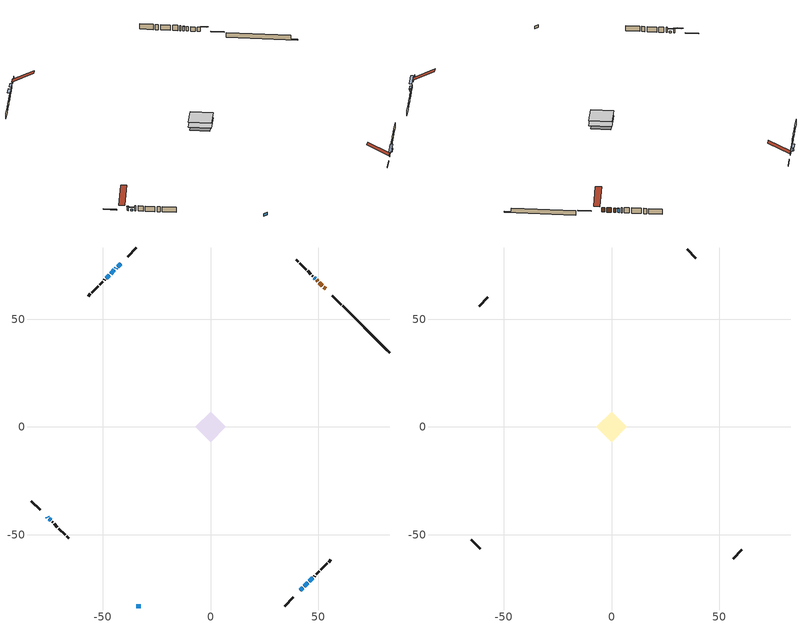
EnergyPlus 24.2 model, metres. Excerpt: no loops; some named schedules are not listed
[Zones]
conditioned space
 floor outside (Floor1 construction): -0.93,0 0,0.93 0.93,0 0,-0.93 z0.76
 floor outside (Floor2 construction): -1.26,0 0,1.26 1.26,0 0,-1.26 z0.76
 floor outside (Floor3 construction): -4.16,0 0,4.16 4.16,0 0,-4.16 z0.76
 floor adiabatic (AdiabaticFloorConstruction): -6.99,0 0,6.99 6.99,0 0,-6.99 z0.76
 floor foundation (Slab1 construction): -5.44,0.6 -0.6,5.44 5.44,-0.6 0.6,-5.44 z-1.47
 wall outside (RimJoist1 construction): 34.44,-83.16 38.52,-79.08 / -83.16,-34.44 -79.08,-38.52 / -34.44,83.16 -38.52,79.08 / 60.73,56.87 56.65,60.95 z0.76:1.06
 wall outside (AdiabaticWallConstruction 1): 53.49,64.11 52.61,64.99 / 51.95,65.65 50.56,67.04 / 49.9,67.7 49.29,68.31 z0.76:2.79
 wall outside (AdiabaticWallConstruction): -34.45,-83.16 -32.44,-83.16 z0.76:1.98; -41.69,75.91 -43.05,74.55 z0.76:2.28; -43.71,73.9 -44,73.6 z0.76:1.17; -44.65,72.95 -46.38,71.22 / 43.53,-74.07 45.25,-72.35 z0.76:1.78; -47.03,70.57 -48.4,69.2 z0.76:1.83; 41.69,-75.91 42.87,-74.73 z0.76:1.68; 48.64,68.96 48.24,69.36 / 45.91,-71.69 47.47,-70.13 / -75.92,-41.69 -75.52,-42.08 z0.76:2.64; -74.86,-42.74 -74.22,-43.39 z0.76:1.4
 wall outside (Wall1 construction): 48.13,-69.47 48.45,-69.15 / -73.56,-44.04 -73.24,-44.36 / -49.05,68.55 -49.37,68.23 / 47.58,70.02 47.27,70.34 z0.76:3.2
 wall outside (Wall2 construction): 49.11,-68.49 50.59,-67.01 / -72.58,-45.02 -71.1,-46.5 / -50.03,67.57 -51.51,66.09 / 46.61,70.99 45.12,72.48 z0.76:3.2
 wall outside (Wall3 construction): 51.25,-66.35 54.22,-63.38 / -70.44,-47.16 -67.47,-50.13 / -52.17,65.43 -55.15,62.45 / 44.47,73.13 41.49,76.11 z0.76:3.2
 wall outside (Wall4 construction): 54.88,-62.72 55.83,-61.77 / -66.81,-50.79 -65.86,-51.74 / -55.8,61.8 -56.75,60.85 / 40.84,76.76 39.89,77.71 z0.76:3.2
 wall foundation (FoundationWall1 construction): 61.39,56.21,-1.47 61.39,56.21,0.76 80.98,36.62,0.76 80.98,36.62,-0.97 83.16,34.44,-0.97 83.16,34.44,-1.47
 window (WindowConstruction 8): -34.44,-83.16 -32.44,-83.16 z0.76:1.98
 window (WindowConstruction 5): -41.69,75.91 -43.05,74.55 z0.76:2.28
 window (WindowConstruction 6): -43.71,73.89 -43.99,73.61 z0.76:1.17
 window (WindowConstruction 7): -44.65,72.95 -46.38,71.23 z0.76:1.78
 window (WindowConstruction 9): -47.03,70.57 -48.4,69.2 z0.76:1.83
 window (WindowConstruction 10): 41.69,-75.91 42.87,-74.73 z0.76:1.67
 window (WindowConstruction): 48.64,68.96 48.24,69.36 z0.76:2.64
 window (WindowConstruction 1): 43.53,-74.07 45.25,-72.35 z0.76:1.78
 window (WindowConstruction 2): 45.91,-71.69 47.47,-70.13 z0.76:2.64
 window (WindowConstruction 3): -75.91,-41.69 -75.52,-42.08 z0.76:2.64
 window (WindowConstruction 4): -74.86,-42.74 -74.22,-43.38 z0.76:1.39
 door (Door): 53.49,64.11 52.61,64.99 z0.76:2.79
 door (Door 1): 51.95,65.65 50.56,67.04 z0.76:2.79
 door (Door 2): 49.9,67.7 49.29,68.31 z0.76:2.79
 ceiling adiabatic (AdiabaticFloorConstruction): 0,-6.99 6.99,0 0,6.99 -6.99,0 z0.76
attic - vented
 floor to conditioned space (Floor4 construction Reversed): -6.99,0 0,6.99 6.99,0 0,-6.99 z3.2
 wall outside (Wall5 construction): 56.48,-61.12 60.61,-56.99 / -65.2,-52.4 -61.08,-56.52 / -57.41,60.19 -61.54,56.06 / 39.23,78.37 35.1,82.5 z0.76:3.2
 roof outside (Roof1 construction): 41.03,-76.57,3.2 34.42,-69.96,7.87 32.57,-71.81,7.87 39.18,-78.42,3.2; -76.57,-41.03,3.2 -69.96,-34.42,7.87 -71.81,-32.57,7.87 -78.42,-39.18,3.2; -41.03,76.57,3.2 -34.42,69.96,7.87 -32.57,71.81,7.87 -39.18,78.42,3.2; 54.15,63.46,3.2 47.53,56.84,7.87 49.38,55,7.87 55.99,61.61,3.2
shading: -43.38,74.22 -41.36,76.24 -42.01,76.88 -44.02,74.87 z2.74; -44.32,73.28 -43.38,74.22 -44.24,75.08 -45.18,74.14 z1.63; -46.7,70.9 -44.33,73.27 -45.19,74.14 -47.56,71.76 z2.24; -48.61,68.99 -46.82,70.78 -47.03,70.99 -48.82,69.2 z2.13; 44.81,-72.79 39.75,-77.85 40.39,-78.5 45.45,-73.44 z4.41; 48.14,69.46 48.74,68.86 49.07,69.18 48.46,69.79 z2.79; 45.43,-72.17 43.35,-74.25 44,-74.89 46.07,-72.82 z2.02; 47.57,-70.04 45.82,-71.78 46.14,-72.11 47.89,-70.36 z2.77; -75.41,-42.19 -76.02,-41.58 -76.35,-41.91 -75.74,-42.51 z2.79; -73.46,-44.14 -75.62,-41.98 -75.83,-42.19 -73.67,-44.35 z2.46
[Building]
Building 1: Terrain=Suburbs
[Site:Location]
Montreal Mirabel Intl AP_QC: Latitude {deg}=45.68; Longitude {deg}=-74.03; Time Zone {hr}=-5; Elevation {m}=82; Keep Site Location Information=Yes
[Site:GroundTemperature:Shallow]
0.642858, -1.75623, -1.94836, -0.80987, 3.76054, 8.30966, 12.2535, 14.7518, 14.9641, 12.9321, 9.08883, 4.67926
[Site:WaterMainsTemperature]
Calculation Method=Schedule; Temperature Schedule=mains temperature schedule
[Material] Roughness=Rough; Thermal Absorptance=0.9
Name | Thickness {m} | Conductivity {W/m-K} | Density {kg/m3} | Specific Heat {J/kg-K} | Solar Absorptance | Visible Absorptance
asphalt or fiberglass shingles | 0.00635 | 0.162714 | 1121.4 | 1465.45 | 0.4 | 0.4
ceiling loosefill ins | 0.0846667 | 0.0480833 | 16.02 | 1046.75 | 0.7 | 0.7
ceiling stud and cavity | 0.1397 | 0.0933378 | 65.682 | 1177.47 | 0.7 | 0.7
concrete 4.0 in. | 0.1016 | 1.803125 | 2242.8 | 837.4 | 0.7 | 0.7
concrete 8.0 in. | 0.2032 | 1.803125 | 2242.8 | 837.4 | 0.7 | 0.7
door material | 0.04445 | 0.053851 | 512.64 | 1214.23 | 0.7 | 0.7
door material 1 | 0.04445 | 0.188738 | 512.64 | 1214.23 | 0.7 | 0.7
exterior vertical ins | 0.0416097 | 0.029427 | 32.04 | 1214.23 | 0.7 | 0.7
floor covering | 0.0127 | 0.0433444 | 54.468 | 1339.84 | 0.6 | 0.6
floor rigid ins; wall rigid ins | 0.512978 | 0.029427 | 32.04 | 1214.23 | 0.7 | 0.7
floor stud and cavity | 0.1397 | 0.0878408 | 92.3553 | 1139.71 | 0.7 | 0.7
floor stud and cavity 1 | 0.1397 | 0.0872611 | 92.3553 | 1139.71 | 0.7 | 0.7
floor stud and cavity 2 | 0.1397 | 1.75129 | 37.0049 | 1207.88 | 0.7 | 0.7
furniture material conditioned space 1 | 0.1524 | 0.115458 | 640.8 | 1214.23 | 0.6 | 0.6
gypsum board | 0.0127 | 0.160291 | 801 | 837.4 | 0.6 | 0.6
gypsum board 1 | 0.0127 | 0.160291 | 801 | 837.4 | 0.7 | 0.7
osb sheathing 0.5 in. | 0.0127 | 0.115458 | 512.64 | 1214.23 | 0.7 | 0.7
osb sheathing 0.75 in. | 0.01905 | 0.115458 | 512.64 | 1214.23 | 0.7 | 0.7
osb sheathing 2.0 in. | 0.0508 | 0.115458 | 512.64 | 1214.23 | 0.7 | 0.7
rim joist stud and cavity | 0.0508 | 0.0377331 | 125.044 | 1163.47 | 0.6 | 0.6
wall stud and cavity | 0.1397 | 0.0870893 | 139.0536 | 1170.24 | 0.7 | 0.7
wall stud and cavity 1 | 0.1397 | 0.0959353 | 139.0536 | 1170.24 | 0.7 | 0.7
wall stud and cavity 2 | 0.1397 | 0.0868986 | 139.0536 | 1170.24 | 0.7 | 0.7
wall stud and cavity 3 | 0.1397 | 0.110346 | 139.0536 | 1170.24 | 0.7 | 0.7
wall stud and cavity 4 | 0.0889 | 6.1454 | 50.32683 | 1063.81 | 0.6 | 0.6
wall stud and cavity 5 | 0.0889 | 0.380278 | 52.3479 | 1209.89 | 0.7 | 0.7
wall stud and cavity 6 | 0.0889 | 0.391764 | 83.0341 | 1211.67 | 0.7 | 0.7
wood siding | 0.0254 | 0.102417 | 544.68 | 1172.36 | 0.4 | 0.4
wood siding 1 | 0.00254 | 0.102417 | 544.68 | 1172.36 | 0.4 | 0.4
wood siding 2; wood siding 3; wood siding 4 | 0.0254 | 0.102417 | 544.68 | 1172.36 | 0.7 | 0.7
[WindowMaterial:SimpleGlazingSystem]
Name | U-Factor {W/m2-K} | Solar Heat Gain Coefficient
WindowMaterial | 2.77597 | 0.53
WindowMaterial 1 | 2.78279 | 0.59
WindowMaterial 2 | 2.79528 | 0.66
WindowMaterial 3 | 2.76746 | 0.63
WindowMaterial 4 | 5.28508 | 0.62
WindowMaterial 5 | 2.79301 | 0.64
WindowMaterial 6 | 2.71181 | 0.5
WindowMaterial 7 | 1.71021 | 0.41
WindowMaterial 8 | 2.78847 | 0.62
WindowMaterial 9 | 5.02276 | 0.64
[Construction]
AdiabaticFloorConstruction: floor stud and cavity 2, floor rigid ins, osb sheathing 0.75 in., floor covering
AdiabaticWallConstruction: wood siding 3, wall rigid ins, wall stud and cavity 5, gypsum board
AdiabaticWallConstruction 1: wood siding 4, wall rigid ins, wall stud and cavity 5, gypsum board
Door; Door 1: door material
Door 2: door material 1
Floor1 construction; Floor3 construction: floor stud and cavity, osb sheathing 0.75 in., floor covering
Floor2 construction: floor stud and cavity 1, osb sheathing 0.75 in., floor covering
Floor4 construction Reversed: gypsum board, ceiling stud and cavity, ceiling loosefill ins
FoundationWall1 construction: concrete 8.0 in., gypsum board 1
furniture construction conditioned space 1: furniture material conditioned space 1
PartitionWallConstruction: gypsum board, wall stud and cavity 6, gypsum board
RimJoist1 construction: wood siding 2, osb sheathing 2.0 in., rim joist stud and cavity
Roof1 construction: asphalt or fiberglass shingles
Slab1 construction: concrete 4.0 in.
Wall1 construction: wood siding, osb sheathing 0.5 in., wall stud and cavity, gypsum board
Wall2 construction: wood siding, osb sheathing 0.5 in., wall stud and cavity 1, gypsum board
Wall3 construction: wood siding, osb sheathing 0.5 in., wall stud and cavity 2, gypsum board
Wall4 construction: wood siding, osb sheathing 0.5 in., wall stud and cavity 3, gypsum board
Wall5 construction: wood siding 1, wall stud and cavity 4
WindowConstruction: WindowMaterial
WindowConstruction 1; WindowConstruction 7: WindowMaterial 1
WindowConstruction 10: WindowMaterial 9
WindowConstruction 2: WindowMaterial 2
WindowConstruction 3: WindowMaterial 3
WindowConstruction 4: WindowMaterial 4
WindowConstruction 5: WindowMaterial 5
WindowConstruction 6: WindowMaterial 6
WindowConstruction 8: WindowMaterial 7
WindowConstruction 9: WindowMaterial 8
[Zone] Multiplier=1; Part of Total Floor Area=Yes
Name | Volume {m3}
attic - vented | 72.0011
conditioned space | 388.4
[Space]
Name | Zone | Volume {m3}
attic - vented 1 | attic - vented | 72.0011
conditioned space 1 | conditioned space | 388.4
[ZoneInfiltration:EffectiveLeakageArea]
infil attic - vented 1: Zone or Space=attic - vented 1; Schedule=Always On Discrete; Effective Air Leakage Area {cm2}=4510.15; Stack Coefficient=0.000494618; Wind Coefficient=1.50264e-05
[ZoneMixing]
whole house fan mix: Zone or Space=attic - vented; Schedule=Always On Continuous; Design Flow Rate Calculation Method=Flow/Zone; Design Flow Rate {m3/s}=0; Source Zone or Space=conditioned space
[SurfaceProperty:ExposedFoundationPerimeter]
Slab1: Exposed Perimeter Calculation Method=TotalExposedPerimeter; Total Exposed Perimeter {m}=30.786
[InternalMass] Zone or ZoneList=conditioned space; Space or SpaceList=conditioned space 1
Name | Construction | Surface Area {m2}
furniture mass conditioned space 1 | furniture construction conditioned space 1 | 78.3156
partition wall mass | PartitionWallConstruction | 195.789
[Lights]
interior lighting: Zone or ZoneList or Space or SpaceList=conditioned space 1; Schedule=interior lighting schedule; Design Level Calculation Method=LightingLevel; Lighting Level {W}=343.2; Return Air Fraction=0; Fraction Radiant=0.6; Fraction Visible=0.2; Fraction Replaceable=1
[People]
occupants: Zone or ZoneList or Space or SpaceList=conditioned space 1; Number of People Schedule=occupants schedule; Number of People Calculation Method=People; Number of People=3; Fraction Radiant=0.314171; Sensible Heat Fraction=0.56303; Activity Level Schedule=occupants activity schedule; Carbon Dioxide Generation Rate {m3/s-W}=0; Enable ASHRAE 55 Comfort Warnings=No; Mean Radiant Temperature Calculation Type=EnclosureAveraged
[ElectricEquipment] Zone or ZoneList or Space or SpaceList=conditioned space 1; Design Level Calculation Method=EquipmentLevel
Name | Schedule | Design Level {W} | Fraction Latent | Fraction Radiant | Fraction Lost
clothes dryer | clothes dryer schedule | 140.772 | 0.015 | 0.081 | 0.85
clothes washer | clothes washer schedule | 32.1985 | 0.03 | 0.162 | 0.7
cooking range | cooking range schedule | 215.147 | 0.08 | 0.432 | 0.2
dishwasher | dishwasher schedule | 66.8632 | 0.3 | 0.18 | 0.4
fridge | fridge schedule | 72.9452 | 0 | 0.6 | 0
mech vent bath fan 0 | mech vent bath fan 0 schedule | 50.2 | 0 | 0 | 1
mech vent bath fan 1 | mech vent bath fan 1 schedule | 50.2 | 0 | 0 | 1
mech vent house fan | mech vent house fan schedule | 0 | 0 | 0 | 1
mech vent house fan cfis | mech vent house fan cfis schedule | 0 | 0 | 0 | 0
mech vent range fan 0 | mech vent range fan 0 schedule | 57 | 0 | 0 | 1
misc plug loads | misc plug loads schedule | 494.7 | 0.045 | 0.513 | 0.1
whole house fan | Always On Discrete | 0 | 0 | 0 | 1
[OtherEquipment] Zone or ZoneList or Space or SpaceList=conditioned space 1; Design Level Calculation Method=EquipmentLevel
Name | Fuel Type | Schedule | Design Level {W} | Fraction Latent | Fraction Radiant | Fraction Lost
clothes dryer 1 | Electricity | clothes dryer schedule | 0 | 0.015 | 0.081 | 0.85
cooking range 1 | Electricity | cooking range schedule | 0 | 0.08 | 0.432 | 0.2
general water use latent | None | general water use schedule | 62.594 | 1 | 0 | 0
general water use sensible | None | general water use schedule | -61.6891 | 0 | 0.6 | 0
mech vent house fan latent load | None | Always On Discrete | 0 | 1 | 0 | 0
mech vent house fan sensible load | None | Always On Discrete | 0 | 0 | 0 | 0
water heater energy adjustment1 | Electricity | Always On Discrete | 0.01 | 0 | 0 | 1
[ZoneInfiltration:DesignFlowRate] Zone or ZoneList or Space or SpaceList=conditioned space 1; Schedule=Always On Discrete; Design Flow Rate Calculation Method=Flow/Zone; Design Flow Rate {m3/s}=0
infil flow; natural vent flow; whole house fan flow
[Foundation:Kiva]
Foundation Kiva 1: Initial Indoor Air Temperature {C}=18; Wall Height Above Grade {m}=0.760019; Wall Depth Below Slab {m}=0.2032; Custom Block Material Name 1=exterior vertical ins; Custom Block Depth 1 {m}=2.23001; Custom Block X Position 1 {m}=0.2159; Custom Block Z Position 1 {m}=0
[Foundation:Kiva:Settings]
Soil Conductivity {W/m-K}=0.849921; Soil Density {kg/m3}=1842.3; Soil Specific Heat {J/kg-K}=418.7; Ground Solar Absorptivity=0.9; Ground Thermal Absorptivity=0.9; Ground Surface Roughness {m}=0.03; Far-Field Width {m}=40; Deep-Ground Boundary Condition=ZeroFlux; Deep-Ground Depth {m}=40; Minimum Cell Dimension {m}=0.2; Maximum Cell Growth Coefficient=3; Simulation Timestep=Timestep
[Exterior:Lights]
exterior lighting: Schedule=exterior lighting schedule; Design Level {W}=75.6
[Schedule:Constant]
Name | Hourly Value
Always On Continuous; mech vent house fan schedule; mech vent house fan cfis schedule; Always On Discrete | 1
occupants activity schedule | 117.228
fridge schedule | 0
[Schedule:Week:Daily]
interior lighting schedule Week Rule - Jan1-Jan27: interior lighting schedule day, interior lighting schedule day, interior lighting schedule day, interior lighting schedule day, interior lighting schedule day, interior lighting schedule day, interior lighting schedule day, interior lighting schedule default day, interior lighting schedule default day, interior lighting schedule default day, interior lighting schedule default day, interior lighting schedule default day
interior lighting schedule Week Rule - Jan28-Feb3: interior lighting schedule day, interior lighting schedule day, interior lighting schedule day, interior lighting schedule day, interior lighting schedule day 1, interior lighting schedule day 1, interior lighting schedule day 1, interior lighting schedule default day, interior lighting schedule default day, interior lighting schedule default day, interior lighting schedule default day, interior lighting schedule default day
interior lighting schedule Week Rule - Feb4-Feb24: interior lighting schedule day 1, interior lighting schedule day 1, interior lighting schedule day 1, interior lighting schedule day 1, interior lighting schedule day 1, interior lighting schedule day 1, interior lighting schedule day 1, interior lighting schedule default day, interior lighting schedule default day, interior lighting schedule default day, interior lighting schedule default day, interior lighting schedule default day
interior lighting schedule Week Rule - Feb25-Mar3: interior lighting schedule day 1, interior lighting schedule day 1, interior lighting schedule day 1, interior lighting schedule day 1, interior lighting schedule day 2, interior lighting schedule day 2, interior lighting schedule day 2, interior lighting schedule default day, interior lighting schedule default day, interior lighting schedule default day, interior lighting schedule default day, interior lighting schedule default day
interior lighting schedule Week Rule - Mar4-Mar31: interior lighting schedule day 2, interior lighting schedule day 2, interior lighting schedule day 2, interior lighting schedule day 2, interior lighting schedule day 2, interior lighting schedule day 2, interior lighting schedule day 2, interior lighting schedule default day, interior lighting schedule default day, interior lighting schedule default day, interior lighting schedule default day, interior lighting schedule default day
interior lighting schedule Week Rule - Apr1-Apr28: interior lighting schedule day 3, interior lighting schedule day 3, interior lighting schedule day 3, interior lighting schedule day 3, interior lighting schedule day 3, interior lighting schedule day 3, interior lighting schedule day 3, interior lighting schedule default day, interior lighting schedule default day, interior lighting schedule default day, interior lighting schedule default day, interior lighting schedule default day
interior lighting schedule Week Rule - Apr29-May5: interior lighting schedule day 3, interior lighting schedule day 3, interior lighting schedule day 4, interior lighting schedule day 4, interior lighting schedule day 4, interior lighting schedule day 4, interior lighting schedule day 4, interior lighting schedule default day, interior lighting schedule default day, interior lighting schedule default day, interior lighting schedule default day, interior lighting schedule default day
interior lighting schedule Week Rule - May6-May26: interior lighting schedule day 4, interior lighting schedule day 4, interior lighting schedule day 4, interior lighting schedule day 4, interior lighting schedule day 4, interior lighting schedule day 4, interior lighting schedule day 4, interior lighting schedule default day, interior lighting schedule default day, interior lighting schedule default day, interior lighting schedule default day, interior lighting schedule default day
interior lighting schedule Week Rule - May27-Jun2: interior lighting schedule day 4, interior lighting schedule day 4, interior lighting schedule day 4, interior lighting schedule day 4, interior lighting schedule day 4, interior lighting schedule day 5, interior lighting schedule day 5, interior lighting schedule default day, interior lighting schedule default day, interior lighting schedule default day, interior lighting schedule default day, interior lighting schedule default day
interior lighting schedule Week Rule - Jun3-Jun30: interior lighting schedule day 5, interior lighting schedule day 5, interior lighting schedule day 5, interior lighting schedule day 5, interior lighting schedule day 5, interior lighting schedule day 5, interior lighting schedule day 5, interior lighting schedule default day, interior lighting schedule default day, interior lighting schedule default day, interior lighting schedule default day, interior lighting schedule default day
interior lighting schedule Week Rule - Jul1-Jul28: interior lighting schedule day 6, interior lighting schedule day 6, interior lighting schedule day 6, interior lighting schedule day 6, interior lighting schedule day 6, interior lighting schedule day 6, interior lighting schedule day 6, interior lighting schedule default day, interior lighting schedule default day, interior lighting schedule default day, interior lighting schedule default day, interior lighting schedule default day
interior lighting schedule Week Rule - Jul29-Aug4: interior lighting schedule day 6, interior lighting schedule day 6, interior lighting schedule day 6, interior lighting schedule day 7, interior lighting schedule day 7, interior lighting schedule day 7, interior lighting schedule day 7, interior lighting schedule default day, interior lighting schedule default day, interior lighting schedule default day, interior lighting schedule default day, interior lighting schedule default day
interior lighting schedule Week Rule - Aug5-Aug25: interior lighting schedule day 7, interior lighting schedule day 7, interior lighting schedule day 7, interior lighting schedule day 7, interior lighting schedule day 7, interior lighting schedule day 7, interior lighting schedule day 7, interior lighting schedule default day, interior lighting schedule default day, interior lighting schedule default day, interior lighting schedule default day, interior lighting schedule default day
interior lighting schedule Week Rule - Aug26-Sep1: interior lighting schedule day 7, interior lighting schedule day 7, interior lighting schedule day 7, interior lighting schedule day 7, interior lighting schedule day 7, interior lighting schedule day 7, interior lighting schedule day 8, interior lighting schedule default day, interior lighting schedule default day, interior lighting schedule default day, interior lighting schedule default day, interior lighting schedule default day
interior lighting schedule Week Rule - Sep2-Sep29: interior lighting schedule day 8, interior lighting schedule day 8, interior lighting schedule day 8, interior lighting schedule day 8, interior lighting schedule day 8, interior lighting schedule day 8, interior lighting schedule day 8, interior lighting schedule default day, interior lighting schedule default day, interior lighting schedule default day, interior lighting schedule default day, interior lighting schedule default day
interior lighting schedule Week Rule - Sep30-Oct6: interior lighting schedule day 8, interior lighting schedule day 9, interior lighting schedule day 9, interior lighting schedule day 9, interior lighting schedule day 9, interior lighting schedule day 9, interior lighting schedule day 9, interior lighting schedule default day, interior lighting schedule default day, interior lighting schedule default day, interior lighting schedule default day, interior lighting schedule default day
interior lighting schedule Week Rule - Oct7-Oct27: interior lighting schedule day 9, interior lighting schedule day 9, interior lighting schedule day 9, interior lighting schedule day 9, interior lighting schedule day 9, interior lighting schedule day 9, interior lighting schedule day 9, interior lighting schedule default day, interior lighting schedule default day, interior lighting schedule default day, interior lighting schedule default day, interior lighting schedule default day
interior lighting schedule Week Rule - Oct28-Nov3: interior lighting schedule day 9, interior lighting schedule day 9, interior lighting schedule day 9, interior lighting schedule day 9, interior lighting schedule day 10, interior lighting schedule day 10, interior lighting schedule day 10, interior lighting schedule default day, interior lighting schedule default day, interior lighting schedule default day, interior lighting schedule default day, interior lighting schedule default day
interior lighting schedule Week Rule - Nov4-Nov24: interior lighting schedule day 10, interior lighting schedule day 10, interior lighting schedule day 10, interior lighting schedule day 10, interior lighting schedule day 10, interior lighting schedule day 10, interior lighting schedule day 10, interior lighting schedule default day, interior lighting schedule default day, interior lighting schedule default day, interior lighting schedule default day, interior lighting schedule default day
interior lighting schedule Week Rule - Nov25-Dec1: interior lighting schedule day 10, interior lighting schedule day 10, interior lighting schedule day 10, interior lighting schedule day 10, interior lighting schedule day 10, interior lighting schedule day 10, interior lighting schedule day 11, interior lighting schedule default day, interior lighting schedule default day, interior lighting schedule default day, interior lighting schedule default day, interior lighting schedule default day
interior lighting schedule Week Rule - Dec2-Dec31: interior lighting schedule day 11, interior lighting schedule day 11, interior lighting schedule day 11, interior lighting schedule day 11, interior lighting schedule day 11, interior lighting schedule day 11, interior lighting schedule day 11, interior lighting schedule default day, interior lighting schedule default day, interior lighting schedule default day, interior lighting schedule default day, interior lighting schedule default day
occupants schedule Week Rule - Jan1-Dec31: occupants schedule day, occupants schedule day, occupants schedule day, occupants schedule day, occupants schedule day, occupants schedule day, occupants schedule day, occupants schedule default day, occupants schedule default day, occupants schedule default day, occupants schedule default day, occupants schedule default day
clothes dryer schedule Week Rule - Jan1-Dec31: clothes dryer schedule day, clothes dryer schedule day, clothes dryer schedule day, clothes dryer schedule day, clothes dryer schedule day, clothes dryer schedule day, clothes dryer schedule day, clothes dryer schedule default day, clothes dryer schedule default day, clothes dryer schedule default day, clothes dryer schedule default day, clothes dryer schedule default day
clothes washer schedule Week Rule - Jan1-Dec31: clothes washer schedule day, clothes washer schedule day, clothes washer schedule day, clothes washer schedule day, clothes washer schedule day, clothes washer schedule day, clothes washer schedule day, clothes washer schedule default day, clothes washer schedule default day, clothes washer schedule default day, clothes washer schedule default day, clothes washer schedule default day
cooking range schedule Week Rule - Jan1-Dec31: cooking range schedule day, cooking range schedule day, cooking range schedule day, cooking range schedule day, cooking range schedule day, cooking range schedule day, cooking range schedule day, cooking range schedule default day, cooking range schedule default day, cooking range schedule default day, cooking range schedule default day, cooking range schedule default day
dishwasher schedule Week Rule - Jan1-Dec31: dishwasher schedule day, dishwasher schedule day, dishwasher schedule day, dishwasher schedule day, dishwasher schedule day, dishwasher schedule day, dishwasher schedule day, dishwasher schedule default day, dishwasher schedule default day, dishwasher schedule default day, dishwasher schedule default day, dishwasher schedule default day
mech vent bath fan 0 schedule Week Rule - Jan1-Dec31: mech vent bath fan 0 schedule day, mech vent bath fan 0 schedule day, mech vent bath fan 0 schedule day, mech vent bath fan 0 schedule day, mech vent bath fan 0 schedule day, mech vent bath fan 0 schedule day, mech vent bath fan 0 schedule day, mech vent bath fan 0 schedule default day, mech vent bath fan 0 schedule default day, mech vent bath fan 0 schedule default day, mech vent bath fan 0 schedule default day, mech vent bath fan 0 schedule default day
mech vent bath fan 1 schedule Week Rule - Jan1-Dec31: mech vent bath fan 1 schedule day, mech vent bath fan 1 schedule day, mech vent bath fan 1 schedule day, mech vent bath fan 1 schedule day, mech vent bath fan 1 schedule day, mech vent bath fan 1 schedule day, mech vent bath fan 1 schedule day, mech vent bath fan 1 schedule default day, mech vent bath fan 1 schedule default day, mech vent bath fan 1 schedule default day, mech vent bath fan 1 schedule default day, mech vent bath fan 1 schedule default day
mech vent range fan 0 schedule Week Rule - Jan1-Dec31: mech vent range fan 0 schedule day, mech vent range fan 0 schedule day, mech vent range fan 0 schedule day, mech vent range fan 0 schedule day, mech vent range fan 0 schedule day, mech vent range fan 0 schedule day, mech vent range fan 0 schedule day, mech vent range fan 0 schedule default day, mech vent range fan 0 schedule default day, mech vent range fan 0 schedule default day, mech vent range fan 0 schedule default day, mech vent range fan 0 schedule default day
misc plug loads schedule Week Rule - Jan1-Dec31: misc plug loads schedule day, misc plug loads schedule day, misc plug loads schedule day, misc plug loads schedule day, misc plug loads schedule day, misc plug loads schedule day, misc plug loads schedule day, misc plug loads schedule default day, misc plug loads schedule default day, misc plug loads schedule default day, misc plug loads schedule default day, misc plug loads schedule default day
general water use schedule Week Rule - Jan1-Dec31: general water use schedule day, general water use schedule day, general water use schedule day, general water use schedule day, general water use schedule day, general water use schedule day, general water use schedule day, general water use schedule default day, general water use schedule default day, general water use schedule default day, general water use schedule default day, general water use schedule default day
exterior lighting schedule Week Rule - Jan1-Jan27: exterior lighting schedule day, exterior lighting schedule day, exterior lighting schedule day, exterior lighting schedule day, exterior lighting schedule day, exterior lighting schedule day, exterior lighting schedule day, exterior lighting schedule default day, exterior lighting schedule default day, exterior lighting schedule default day, exterior lighting schedule default day, exterior lighting schedule default day
exterior lighting schedule Week Rule - Jan28-Feb3: exterior lighting schedule day, exterior lighting schedule day, exterior lighting schedule day, exterior lighting schedule day, exterior lighting schedule day 1, exterior lighting schedule day 1, exterior lighting schedule day 1, exterior lighting schedule default day, exterior lighting schedule default day, exterior lighting schedule default day, exterior lighting schedule default day, exterior lighting schedule default day
exterior lighting schedule Week Rule - Feb4-Feb24: exterior lighting schedule day 1, exterior lighting schedule day 1, exterior lighting schedule day 1, exterior lighting schedule day 1, exterior lighting schedule day 1, exterior lighting schedule day 1, exterior lighting schedule day 1, exterior lighting schedule default day, exterior lighting schedule default day, exterior lighting schedule default day, exterior lighting schedule default day, exterior lighting schedule default day
exterior lighting schedule Week Rule - Feb25-Mar3: exterior lighting schedule day 1, exterior lighting schedule day 1, exterior lighting schedule day 1, exterior lighting schedule day 1, exterior lighting schedule day 2, exterior lighting schedule day 2, exterior lighting schedule day 2, exterior lighting schedule default day, exterior lighting schedule default day, exterior lighting schedule default day, exterior lighting schedule default day, exterior lighting schedule default day
exterior lighting schedule Week Rule - Mar4-Mar31: exterior lighting schedule day 2, exterior lighting schedule day 2, exterior lighting schedule day 2, exterior lighting schedule day 2, exterior lighting schedule day 2, exterior lighting schedule day 2, exterior lighting schedule day 2, exterior lighting schedule default day, exterior lighting schedule default day, exterior lighting schedule default day, exterior lighting schedule default day, exterior lighting schedule default day
exterior lighting schedule Week Rule - Apr1-Apr28: exterior lighting schedule day 3, exterior lighting schedule day 3, exterior lighting schedule day 3, exterior lighting schedule day 3, exterior lighting schedule day 3, exterior lighting schedule day 3, exterior lighting schedule day 3, exterior lighting schedule default day, exterior lighting schedule default day, exterior lighting schedule default day, exterior lighting schedule default day, exterior lighting schedule default day
exterior lighting schedule Week Rule - Apr29-May5: exterior lighting schedule day 3, exterior lighting schedule day 3, exterior lighting schedule day 4, exterior lighting schedule day 4, exterior lighting schedule day 4, exterior lighting schedule day 4, exterior lighting schedule day 4, exterior lighting schedule default day, exterior lighting schedule default day, exterior lighting schedule default day, exterior lighting schedule default day, exterior lighting schedule default day
exterior lighting schedule Week Rule - May6-May26: exterior lighting schedule day 4, exterior lighting schedule day 4, exterior lighting schedule day 4, exterior lighting schedule day 4, exterior lighting schedule day 4, exterior lighting schedule day 4, exterior lighting schedule day 4, exterior lighting schedule default day, exterior lighting schedule default day, exterior lighting schedule default day, exterior lighting schedule default day, exterior lighting schedule default day
exterior lighting schedule Week Rule - May27-Jun2: exterior lighting schedule day 4, exterior lighting schedule day 4, exterior lighting schedule day 4, exterior lighting schedule day 4, exterior lighting schedule day 4, exterior lighting schedule day 5, exterior lighting schedule day 5, exterior lighting schedule default day, exterior lighting schedule default day, exterior lighting schedule default day, exterior lighting schedule default day, exterior lighting schedule default day
exterior lighting schedule Week Rule - Jun3-Jun30: exterior lighting schedule day 5, exterior lighting schedule day 5, exterior lighting schedule day 5, exterior lighting schedule day 5, exterior lighting schedule day 5, exterior lighting schedule day 5, exterior lighting schedule day 5, exterior lighting schedule default day, exterior lighting schedule default day, exterior lighting schedule default day, exterior lighting schedule default day, exterior lighting schedule default day
exterior lighting schedule Week Rule - Jul1-Jul28: exterior lighting schedule day 6, exterior lighting schedule day 6, exterior lighting schedule day 6, exterior lighting schedule day 6, exterior lighting schedule day 6, exterior lighting schedule day 6, exterior lighting schedule day 6, exterior lighting schedule default day, exterior lighting schedule default day, exterior lighting schedule default day, exterior lighting schedule default day, exterior lighting schedule default day
exterior lighting schedule Week Rule - Jul29-Aug4: exterior lighting schedule day 6, exterior lighting schedule day 6, exterior lighting schedule day 6, exterior lighting schedule day 7, exterior lighting schedule day 7, exterior lighting schedule day 7, exterior lighting schedule day 7, exterior lighting schedule default day, exterior lighting schedule default day, exterior lighting schedule default day, exterior lighting schedule default day, exterior lighting schedule default day
[Schedule:Year]
interior lighting schedule: interior lighting schedule Week Rule - Jan1-Jan27, 1, 1, 1, 27, interior lighting schedule Week Rule - Jan28-Feb3, 1, 28, 2, 3, interior lighting schedule Week Rule - Feb4-Feb24, 2, 4, 2, 24, interior lighting schedule Week Rule - Feb25-Mar3, 2, 25, 3, 3, interior lighting schedule Week Rule - Mar4-Mar31, 3, 4, 3, 31, interior lighting schedule Week Rule - Apr1-Apr28, 4, 1, 4, 28, interior lighting schedule Week Rule - Apr29-May5, 4, 29, 5, 5, interior lighting schedule Week Rule - May6-May26, 5, 6, 5, 26, interior lighting schedule Week Rule - May27-Jun2, 5, 27, 6, 2, interior lighting schedule Week Rule - Jun3-Jun30, 6, 3, 6, 30, interior lighting schedule Week Rule - Jul1-Jul28, 7, 1, 7, 28, interior lighting schedule Week Rule - Jul29-Aug4, 7, 29, 8, 4, interior lighting schedule Week Rule - Aug5-Aug25, 8, 5, 8, 25, interior lighting schedule Week Rule - Aug26-Sep1, 8, 26, 9, 1, interior lighting schedule Week Rule - Sep2-Sep29, 9, 2, 9, 29, interior lighting schedule Week Rule - Sep30-Oct6, 9, 30, 10, 6, interior lighting schedule Week Rule - Oct7-Oct27, 10, 7, 10, 27, interior lighting schedule Week Rule - Oct28-Nov3, 10, 28, 11, 3, interior lighting schedule Week Rule - Nov4-Nov24, 11, 4, 11, 24, interior lighting schedule Week Rule - Nov25-Dec1, 11, 25, 12, 1, interior lighting schedule Week Rule - Dec2-Dec31, 12, 2, 12, 31
occupants schedule: occupants schedule Week Rule - Jan1-Dec31, 1, 1, 12, 31
clothes dryer schedule: clothes dryer schedule Week Rule - Jan1-Dec31, 1, 1, 12, 31
clothes washer schedule: clothes washer schedule Week Rule - Jan1-Dec31, 1, 1, 12, 31
cooking range schedule: cooking range schedule Week Rule - Jan1-Dec31, 1, 1, 12, 31
dishwasher schedule: dishwasher schedule Week Rule - Jan1-Dec31, 1, 1, 12, 31
mech vent bath fan 0 schedule: mech vent bath fan 0 schedule Week Rule - Jan1-Dec31, 1, 1, 12, 31
mech vent bath fan 1 schedule: mech vent bath fan 1 schedule Week Rule - Jan1-Dec31, 1, 1, 12, 31
mech vent range fan 0 schedule: mech vent range fan 0 schedule Week Rule - Jan1-Dec31, 1, 1, 12, 31
misc plug loads schedule: misc plug loads schedule Week Rule - Jan1-Dec31, 1, 1, 12, 31
general water use schedule: general water use schedule Week Rule - Jan1-Dec31, 1, 1, 12, 31
exterior lighting schedule: exterior lighting schedule Week Rule - Jan1-Jan27, 1, 1, 1, 27, exterior lighting schedule Week Rule - Jan28-Feb3, 1, 28, 2, 3, exterior lighting schedule Week Rule - Feb4-Feb24, 2, 4, 2, 24, exterior lighting schedule Week Rule - Feb25-Mar3, 2, 25, 3, 3, exterior lighting schedule Week Rule - Mar4-Mar31, 3, 4, 3, 31, exterior lighting schedule Week Rule - Apr1-Apr28, 4, 1, 4, 28, exterior lighting schedule Week Rule - Apr29-May5, 4, 29, 5, 5, exterior lighting schedule Week Rule - May6-May26, 5, 6, 5, 26, exterior lighting schedule Week Rule - May27-Jun2, 5, 27, 6, 2, exterior lighting schedule Week Rule - Jun3-Jun30, 6, 3, 6, 30, exterior lighting schedule Week Rule - Jul1-Jul28, 7, 1, 7, 28, exterior lighting schedule Week Rule - Jul29-Aug4, 7, 29, 8, 4, exterior lighting schedule Week Rule - Aug5-Aug25, 8, 5, 8, 25, exterior lighting schedule Week Rule - Aug26-Sep1, 8, 26, 9, 1, exterior lighting schedule Week Rule - Sep2-Sep29, 9, 2, 9, 29, exterior lighting schedule Week Rule - Sep30-Oct6, 9, 30, 10, 6, exterior lighting schedule Week Rule - Oct7-Oct27, 10, 7, 10, 27, exterior lighting schedule Week Rule - Oct28-Nov3, 10, 28, 11, 3, exterior lighting schedule Week Rule - Nov4-Nov24, 11, 4, 11, 24, exterior lighting schedule Week Rule - Nov25-Dec1, 11, 25, 12, 1, exterior lighting schedule Week Rule - Dec2-Dec31, 12, 2, 12, 31
[Schedule:Compact]
mains temperature schedule: Through: 01/01, For: AllDays, Until: 24:00, 5.61444, Through: 01/02, For: AllDays, Until: 24:00, 5.535, Through: 01/03, For: AllDays, Until: 24:00, 5.45667, Through: 01/04, For: AllDays, Until: 24:00, 5.37944, Through: 01/05, For: AllDays, Until: 24:00, 5.30333, Through: 01/06, For: AllDays, Until: 24:00, 5.22889, Through: 01/07, For: AllDays, Until: 24:00, 5.15611, Through: 01/08, For: AllDays, Until: 24:00, 5.08389, Through: 01/09, For: AllDays, Until: 24:00, 5.01333, Through: 01/10, For: AllDays, Until: 24:00, 4.94444, Through: 01/11, For: AllDays, Until: 24:00, 4.87667, Through: 01/12, For: AllDays, Until: 24:00, 4.81056, Through: 01/13, For: AllDays, Until: 24:00, 4.74556, Through: 01/14, For: AllDays, Until: 24:00, 4.68222, Through: 01/15, For: AllDays, Until: 24:00, 4.62056, Through: 01/16, For: AllDays, Until: 24:00, 4.56, Through: 01/17, For: AllDays, Until: 24:00, 4.50111, Through: 01/18, For: AllDays, Until: 24:00, 4.44389, Through: 01/19, For: AllDays, Until: 24:00, 4.38778, Through: 01/20, For: AllDays, Until: 24:00, 4.33389, Through: 01/21, For: AllDays, Until: 24:00, 4.28111, Through: 01/22, For: AllDays, Until: 24:00, 4.23, Through: 01/23, For: AllDays, Until: 24:00, 4.18056, Through: 01/24, For: AllDays, Until: 24:00, 4.13278, Through: 01/25, For: AllDays, Until: 24:00, 4.08667, Through: 01/26, For: AllDays, Until: 24:00, 4.04222, Through: 01/27, For: AllDays, Until: 24:00, 3.99944, Through: 01/28, For: AllDays, Until: 24:00, 3.95833, Through: 01/29, For: AllDays, Until: 24:00, 3.91889, Through: 01/30, For: AllDays, Until: 24:00, 3.88111, Through: 01/31, For: AllDays, Until: 24:00, 3.845, Through: 02/01, For: AllDays, Until: 24:00, 3.81056, Through: 02/02, For: AllDays, Until: 24:00, 3.77778, Through: 02/03, For: AllDays, Until: 24:00, 3.74722, Through: 02/04, For: AllDays, Until: 24:00, 3.71833, Through: 02/05, For: AllDays, Until: 24:00, 3.69056, Through: 02/06, For: AllDays, Until: 24:00, 3.66556, Through: 02/07, For: AllDays, Until: 24:00, 3.64167, Through: 02/08, For: AllDays, Until: 24:00, 3.61944, Through: 02/09, For: AllDays, Until: 24:00, 3.59944, Through: 02/10, For: AllDays, Until: 24:00, 3.58111, Through: 02/11, For: AllDays, Until: 24:00, 3.56444, Through: 02/12, For: AllDays, Until: 24:00, 3.55, Through: 02/13, For: AllDays, Until: 24:00, 3.53667, Through: 02/14, For: AllDays, Until: 24:00, 3.52556, Through: 02/15, For: AllDays, Until: 24:00, 3.51667, Through: 02/16, For: AllDays, Until: 24:00, 3.50889, Through: 02/17, For: AllDays, Until: 24:00, 3.50333, Through: 02/18, For: AllDays, Until: 24:00, 3.49944, Through: 02/19, For: AllDays, Until: 24:00, 3.49778, Through: 02/20, For: AllDays, Until: 24:00, 3.49778, Through: 02/21, For: AllDays, Until: 24:00, 3.49944, Through: 02/22, For: AllDays, Until: 24:00, 3.50278, Through: 02/23, For: AllDays, Until: 24:00, 3.50833, Through: 02/24, For: AllDays, Until: 24:00, 3.515, Through: 02/25, For: AllDays, Until: 24:00, 3.52444, Through: 02/26, For: AllDays, Until: 24:00, 3.535, Through: 02/27, For: AllDays, Until: 24:00, 3.54778, Through: 02/28, For: AllDays, Until: 24:00, 3.56222, Through: 03/01, For: AllDays, Until: 24:00, 3.57833, Through: 03/02, For: AllDays, Until: 24:00, 3.59667, Through: 03/03, For: AllDays, Until: 24:00, 3.61667, Through: 03/04, For: AllDays, Until: 24:00, 3.63833, Through: 03/05, For: AllDays, Until: 24:00, 3.66167, Through: 03/06, For: AllDays, Until: 24:00, 3.68667, Through: 03/07, For: AllDays, Until: 24:00, 3.71389, Through: 03/08, For: AllDays, Until: 24:00, 3.74278, Through: 03/09, For: AllDays, Until: 24:00, 3.77333, Through: 03/10, For: AllDays, Until: 24:00, 3.80556, Through: 03/11, For: AllDays, Until: 24:00, 3.83944, Through: 03/12, For: AllDays, Until: 24:00, 3.87556, Through: 03/13, For: AllDays, Until: 24:00, 3.91278, Through: 03/14, For: AllDays, Until: 24:00, 3.95222, Through: 03/15, For: AllDays, Until: 24:00, 3.99278, Through: 03/16, For: AllDays, Until: 24:00, 4.03556, Through: 03/17, For: AllDays, Until: 24:00, 4.08, Through: 03/18, For: AllDays, Until: 24:00, 4.12556, Through: 03/19, For: AllDays, Until: 24:00, 4.17333, Through: 03/20, For: AllDays, Until: 24:00, 4.22278, Through: 03/21, For: AllDays, Until: 24:00, 4.27333, Through: 03/22, For: AllDays, Until: 24:00, 4.32556, Through: 03/23, For: AllDays, Until: 24:00, 4.38, Through: 03/24, For: AllDays, Until: 24:00, 4.43556, Through: 03/25, For: AllDays, Until: 24:00, 4.49222, Through: 03/26, For: AllDays, Until: 24:00, 4.55111, Through: 03/27, For: AllDays, Until: 24:00, 4.61111, Through: 03/28, For: AllDays, Until: 24:00, 4.67278, Through: 03/29, For: AllDays, Until: 24:00, 4.73611, Through: 03/30, For: AllDays, Until: 24:00, 4.80056, Through: 03/31, For: AllDays, Until: 24:00, 4.86667, Through: 04/01, For: AllDays, Until: 24:00, 4.93444, Through: 04/02, For: AllDays, Until: 24:00, 5.00333, Through: 04/03, For: AllDays, Until: 24:00, 5.07333, Through: 04/04, For: AllDays, Until: 24:00, 5.145, Through: 04/05, For: AllDays, Until: 24:00, 5.21833, Through: 04/06, For: AllDays, Until: 24:00, 5.29222, Through: 04/07, For: AllDays, Until: 24:00, 5.36778, Through: 04/08, For: AllDays, Until: 24:00, 5.445, Through: 04/09, For: AllDays, Until: 24:00, 5.52333, Through: 04/10, For: AllDays, Until: 24:00, 5.60222, Through: 04/11, For: AllDays, Until: 24:00, 5.68278, Through: 04/12, For: AllDays, Until: 24:00, 5.765, Through: 04/13, For: AllDays, Until: 24:00, 5.84778, Through: 04/14, For: AllDays, Until: 24:00, 5.93167, Through: 04/15, For: AllDays, Until: 24:00, 6.01722, Through: 04/16, For: AllDays, Until: 24:00, 6.10333, Through: 04/17, For: AllDays, Until: 24:00, 6.19056, Through: 04/18, For: AllDays, Until: 24:00, 6.27889, Through: 04/19, For: AllDays, Until: 24:00, 6.36833, Through: 04/20, For: AllDays, Until: 24:00, 6.45833, Through: 04/21, For: AllDays, Until: 24:00, 6.55, Through: 04/22, For: AllDays, Until: 24:00, 6.64222, Through: 04/23, For: AllDays, Until: 24:00, 6.735, Through: 04/24, For: AllDays, Until: 24:00, 6.82944, Through: 04/25, For: AllDays, Until: 24:00, 6.92389, Through: 04/26, For: AllDays, Until: 24:00, 7.01944, Through: 04/27, For: AllDays, Until: 24:00, 7.11611, Through: 04/28, For: AllDays, Until: 24:00, 7.21333, Through: 04/29, For: AllDays, Until: 24:00, 7.31111, Through: 04/30, For: AllDays, Until: 24:00, 7.41, Through: 05/01, For: AllDays, Until: 24:00, 7.50944, Through: 05/02, For: AllDays, Until: 24:00, 7.60889, Through: 05/03, For: AllDays, Until: 24:00, 7.71, Through: 05/04, For: AllDays, Until: 24:00, 7.81111, Through: 05/05, For: AllDays, Until: 24:00, 7.91278, Through: 05/06, For: AllDays, Until: 24:00, 8.015, Through: 05/07, For: AllDays, Until: 24:00, 8.11778, Through: 05/08, For: AllDays, Until: 24:00, 8.22056, Through: 05/09, For: AllDays, Until: 24:00, 8.32444, Through: 05/10, For: AllDays, Until: 24:00, 8.42833, Through: 05/11, For: AllDays, Until: 24:00, 8.53278, Through: 05/12, For: AllDays, Until: 24:00, 8.63722, Through: 05/13, For: AllDays, Until: 24:00, 8.74222, Through: 05/14, For: AllDays, Until: 24:00, 8.84778, Through: 05/15, For: AllDays, Until: 24:00, 8.95333, Through: 05/16, For: AllDays, Until: 24:00, 9.05889, Through: 05/17, For: AllDays, Until: 24:00, 9.165, Through: 05/18, For: AllDays, Until: 24:00, 9.27111, Through: 05/19, For: AllDays, Until: 24:00, 9.37722, Through: 05/20, For: AllDays, Until: 24:00, 9.48389, Through: 05/21, For: AllDays, Until: 24:00, 9.59, Through: 05/22, For: AllDays, Until: 24:00, 9.69667, Through: 05/23, For: AllDays, Until: 24:00, 9.80278, Through: 05/24, For: AllDays, Until: 24:00, 9.90944, Through: 05/25, For: AllDays, Until: 24:00, 10.0156, Through: 05/26, For: AllDays, Until: 24:00, 10.1217, Through: 05/27, For: AllDays, Until: 24:00, 10.2278, Through: 05/28, For: AllDays, Until: 24:00, 10.3339, Through: 05/29, For: AllDays, Until: 24:00, 10.4394, Through: 05/30, For: AllDays, Until: 24:00, 10.545, Through: 05/31, For: AllDays, Until: 24:00, 10.65, Through: 06/01, For: AllDays, Until: 24:00, 10.755, Through: 06/02, For: AllDays, Until: 24:00, 10.86, Through: 06/03, For: AllDays, Until: 24:00, 10.9639, Through: 06/04, For: AllDays, Until: 24:00, 11.0678, Through: 06/05, For: AllDays, Until: 24:00, 11.1717, Through: 06/06, For: AllDays, Until: 24:00, 11.2744, Through: 06/07, For: AllDays, Until: 24:00, 11.3772, Through: 06/08, For: AllDays, Until: 24:00, 11.4789, Through: 06/09, For: AllDays, Until: 24:00, 11.5806, Through: 06/10, For: AllDays, Until: 24:00, 11.6817, Through: 06/11, For: AllDays, Until: 24:00, 11.7822, Through: 06/12, For: AllDays, Until: 24:00, 11.8817, Through: 06/13, For: AllDays, Until: 24:00, 11.9811, Through: 06/14, For: AllDays, Until: 24:00, 12.0794, Through: 06/15, For: AllDays, Until: 24:00, 12.1772, Through: 06/16, For: AllDays, Until: 24:00, 12.2739, Through: 06/17, For: AllDays, Until: 24:00, 12.37, Through: 06/18, For: AllDays, Until: 24:00, 12.4656, Through: 06/19, For: AllDays, Until: 24:00, 12.56, Through: 06/20, For: AllDays, Until: 24:00, 12.6539, Through: 06/21, For: AllDays, Until: 24:00, 12.7467, Through: 06/22, For: AllDays, Until: 24:00, 12.8389, Through: 06/23, For: AllDays, Until: 24:00, 12.93, Through: 06/24, For: AllDays, Until: 24:00, 13.02, Through: 06/25, For: AllDays, Until: 24:00, 13.1089, Through: 06/26, For: AllDays, Until: 24:00, 13.1972, Through: 06/27, For: AllDays, Until: 24:00, 13.2839, Through: 06/28, For: AllDays, Until: 24:00, 13.37, Through: 06/29, For: AllDays, Until: 24:00, 13.455, Through: 06/30, For: AllDays, Until: 24:00, 13.5383, Through: 07/01, For: AllDays, Until: 24:00, 13.6211, Through: 07/02, For: AllDays, Until: 24:00, 13.7028, Through: 07/03, For: AllDays, Until: 24:00, 13.7828, Through: 07/04, For: AllDays, Until: 24:00, 13.8617, Through: 07/05, For: AllDays, Until: 24:00, 13.9394, Through: 07/06, For: AllDays, Until: 24:00, 14.0161, Through: 07/07, For: AllDays, Until: 24:00, 14.0911, Through: 07/08, For: AllDays, Until: 24:00, 14.165, Through: 07/09, For: AllDays, Until: 24:00, 14.2378, Through: 07/10, For: AllDays, Until: 24:00, 14.3089, Through: 07/11, For: AllDays, Until: 24:00, 14.3789, Through: 07/12, For: AllDays, Until: 24:00, 14.4472, Through: 07/13, For: AllDays, Until: 24:00, 14.5144, Through: 07/14, For: AllDays, Until: 24:00, 14.58, Through: 07/15, For: AllDays, Until: 24:00, 14.6444, Through: 07/16, For: AllDays, Until: 24:00, 14.7072, Through: 07/17, For: AllDays, Until: 24:00, 14.7683, Through: 07/18, For: AllDays, Until: 24:00, 14.8278, Through: 07/19, For: AllDays, Until: 24:00, 14.8861, Through: 07/20, For: AllDays, Until: 24:00, 14.9428, Through: 07/21, For: AllDays, Until: 24:00, 14.9978, Through: 07/22, For: AllDays, Until: 24:00, 15.0517, Through: 07/23, For: AllDays, Until: 24:00, 15.1033, Through: 07/24, For: AllDays, Until: 24:00, 15.1539, Through: 07/25, For: AllDays, Until: 24:00, 15.2028, Through: 07/26, For: AllDays, Until: 24:00, 15.2494, Through: 07/27, For: AllDays, Until: 24:00, 15.295, Through: 07/28, For: AllDays, Until: 24:00, 15.3389, Through: 07/29, For: AllDays, Until: 24:00, 15.3811, Through: 07/30, For: AllDays, Until: 24:00, 15.4211, Through: 07/31, For: AllDays, Until: 24:00, 15.46, Through: 08/01, For: AllDays, Until: 24:00, 15.4972, Through: 08/02, For: AllDays, Until: 24:00, 15.5322, Through: 08/03, For: AllDays, Until: 24:00, 15.5656, Through: 08/04, For: AllDays, Until: 24:00, 15.5978, Through: 08/05, For: AllDays, Until: 24:00, 15.6278, Through: 08/06, For: AllDays, Until: 24:00, 15.6561, Through: 08/07, For: AllDays, Until: 24:00, 15.6822, Through: 08/08, For: AllDays, Until: 24:00, 15.7072, Through: 08/09, For: AllDays, Until: 24:00, 15.73, Through: 08/10, For: AllDays, Until: 24:00, 15.7511, Through: 08/11, For: AllDays, Until: 24:00, 15.7706, Through: 08/12, For: AllDays, Until: 24:00, 15.7883, Through: 08/13, For: AllDays, Until: 24:00, 15.8039, Through: 08/14, For: AllDays, Until: 24:00, 15.8178, Through: 08/15, For: AllDays, Until: 24:00, 15.83, Through: 08/16, For: AllDays, Until: 24:00, 15.84, Through: 08/17, For: AllDays, Until: 24:00, 15.8489, Through: 08/18, For: AllDays, Until: 24:00, 15.8556, Through: 08/19, For: AllDays, Until: 24:00, 15.86, Through: 08/20, For: AllDays, Until: 24:00, 15.8633, Through: 08/21, For: AllDays, Until: 24:00, 15.8644, Through: 08/22, For: AllDays, Until: 24:00, 15.8633, Through: 08/23, For: AllDays, Until: 24:00, 15.8611, Through: 08/24, For: AllDays, Until: 24:00, 15.8567, Through: 08/25, For: AllDays, Until: 24:00, 15.8506, Through: 08/26, For: AllDays, Until: 24:00, 15.8428, Through: 08/27, For: AllDays, Until: 24:00, 15.8328, Through: 08/28, For: AllDays, Until: 24:00, 15.8211, Through: 08/29, For: AllDays, Until: 24:00, 15.8078, Through: 08/30, For: AllDays, Until: 24:00, 15.7922, Through: 08/31, For: AllDays, Until: 24:00, 15.7756, Through: 09/01, For: AllDays, Until: 24:00, 15.7567, Through: 09/02, For: AllDays, Until: 24:00, 15.7356, Through: 09/03, For: AllDays, Until: 24:00, 15.7133, Through: 09/04, For: AllDays, Until: 24:00, 15.6889, Through: 09/05, For: AllDays, Until: 24:00, 15.6628, Through: 09/06, For: AllDays, Until: 24:00, 15.635, Through: 09/07, For: AllDays, Until: 24:00, 15.6056, Through: 09/08, For: AllDays, Until: 24:00, 15.5744, Through: 09/09, For: AllDays, Until: 24:00, 15.5411, Through: 09/10, For: AllDays, Until: 24:00, 15.5061, Through: 09/11, For: AllDays, Until: 24:00, 15.47, Through: 09/12, For: AllDays, Until: 24:00, 15.4317, Through: 09/13, For: AllDays, Until: 24:00, 15.3917, Through: 09/14, For: AllDays, Until: 24:00, 15.35, Through: 09/15, For: AllDays, Until: 24:00, 15.3067, Through: 09/16, For: AllDays, Until: 24:00, 15.2617, Through: 09/17, For: AllDays, Until: 24:00, 15.215, Through: 09/18, For: AllDays, Until: 24:00, 15.1667, Through: 09/19, For: AllDays, Until: 24:00, 15.1167, Through: 09/20, For: AllDays, Until: 24:00, 15.065, Through: 09/21, For: AllDays, Until: 24:00, 15.0122, Through: 09/22, For: AllDays, Until: 24:00, 14.9572, Through: 09/23, For: AllDays, Until: 24:00, 14.9011, Through: 09/24, For: AllDays, Until: 24:00, 14.8433, Through: 09/25, For: AllDays, Until: 24:00, 14.7839, Through: 09/26, For: AllDays, Until: 24:00, 14.7233, Through: 09/27, For: AllDays, Until: 24:00, 14.6606, Through: 09/28, For: AllDays, Until: 24:00, 14.5972, Through: 09/29, For: AllDays, Until: 24:00, 14.5317, Through: 09/30, For: AllDays, Until: 24:00, 14.465, Through: 10/01, For: AllDays, Until: 24:00, 14.3967, Through: 10/02, For: AllDays, Until: 24:00, 14.3272, Through: 10/03, For: AllDays, Until: 24:00, 14.2567, Through: 10/04, For: AllDays, Until: 24:00, 14.1844, Through: 10/05, For: AllDays, Until: 24:00, 14.1106, Through: 10/06, For: AllDays, Until: 24:00, 14.0356, Through: 10/07, For: AllDays, Until: 24:00, 13.9594, Through: 10/08, For: AllDays, Until: 24:00, 13.8822, Through: 10/09, For: AllDays, Until: 24:00, 13.8033, Through: 10/10, For: AllDays, Until: 24:00, 13.7233, Through: 10/11, For: AllDays, Until: 24:00, 13.6422, Through: 10/12, For: AllDays, Until: 24:00, 13.56, Through: 10/13, For: AllDays, Until: 24:00, 13.4767, Through: 10/14, For: AllDays, Until: 24:00, 13.3922, Through: 10/15, For: AllDays, Until: 24:00, 13.3067, Through: 10/16, For: AllDays, Until: 24:00, 13.22, Through: 10/17, For: AllDays, Until: 24:00, 13.1322, Through: 10/18, For: AllDays, Until: 24:00, 13.0433, Through: 10/19, For: AllDays, Until: 24:00, 12.9533, Through: 10/20, For: AllDays, Until: 24:00, 12.8628, Through: 10/21, For: AllDays, Until: 24:00, 12.7711, Through: 10/22, For: AllDays, Until: 24:00, 12.6783, Through: 10/23, For: AllDays, Until: 24:00, 12.585, Through: 10/24, For: AllDays, Until: 24:00, 12.4906, Through: 10/25, For: AllDays, Until: 24:00, 12.395, Through: 10/26, For: AllDays, Until: 24:00, 12.2994, Through: 10/27, For: AllDays, Until: 24:00, 12.2022, Through: 10/28, For: AllDays, Until: 24:00, 12.105, Through: 10/29, For: AllDays, Until: 24:00, 12.0067, Through: 10/30, For: AllDays, Until: 24:00, 11.9078, Through: 10/31, For: AllDays, Until: 24:00, 11.8083, Through: 11/01, For: AllDays, Until: 24:00, 11.7078, Through: 11/02, For: AllDays, Until: 24:00, 11.6072, Through: 11/03, For: AllDays, Until: 24:00, 11.5056, Through: 11/04, For: AllDays, Until: 24:00, 11.4039, Through: 11/05, For: AllDays, Until: 24:00, 11.3011, Through: 11/06, For: AllDays, Until: 24:00, 11.1983, Through: 11/07, For: AllDays, Until: 24:00, 11.095, Through: 11/08, For: AllDays, Until: 24:00, 10.9911, Through: 11/09, For: AllDays, Until: 24:00, 10.8872, Through: 11/10, For: AllDays, Until: 24:00, 10.7822, Through: 11/11, For: AllDays, Until: 24:00, 10.6778, Through: 11/12, For: AllDays, Until: 24:00, 10.5722, Through: 11/13, For: AllDays, Until: 24:00, 10.4672, Through: 11/14, For: AllDays, Until: 24:00, 10.3611, Through: 11/15, For: AllDays, Until: 24:00, 10.2556, Through: 11/16, For: AllDays, Until: 24:00, 10.1494, Through: 11/17, For: AllDays, Until: 24:00, 10.0433, Through: 11/18, For: AllDays, Until: 24:00, 9.93722, Through: 11/19, For: AllDays, Until: 24:00, 9.83056, Through: 11/20, For: AllDays, Until: 24:00, 9.72444, Through: 11/21, For: AllDays, Until: 24:00, 9.61778, Through: 11/22, For: AllDays, Until: 24:00, 9.51167, Through: 11/23, For: AllDays, Until: 24:00, 9.405, Through: 11/24, For: AllDays, Until: 24:00, 9.29889, Through: 11/25, For: AllDays, Until: 24:00, 9.19278, Through: 11/26, For: AllDays, Until: 24:00, 9.08667, Through: 11/27, For: AllDays, Until: 24:00, 8.98111, Through: 11/28, For: AllDays, Until: 24:00, 8.875, Through: 11/29, For: AllDays, Until: 24:00, 8.77, Through: 11/30, For: AllDays, Until: 24:00, 8.665, Through: 12/01, For: AllDays, Until: 24:00, 8.56, Through: 12/02, For: AllDays, Until: 24:00, 8.45556, Through: 12/03, For: AllDays, Until: 24:00, 8.35111, Through: 12/04, For: AllDays, Until: 24:00, 8.24778, Through: 12/05, For: AllDays, Until: 24:00, 8.14444, Through: 12/06, For: AllDays, Until: 24:00, 8.04167, Through: 12/07, For: AllDays, Until: 24:00, 7.93889, Through: 12/08, For: AllDays, Until: 24:00, 7.83722, Through: 12/09, For: AllDays, Until: 24:00, 7.73611, Through: 12/10, For: AllDays, Until: 24:00, 7.63556, Through: 12/11, For: AllDays, Until: 24:00, 7.535, Through: 12/12, For: AllDays, Until: 24:00, 7.43556, Through: 12/13, For: AllDays, Until: 24:00, 7.33667, Through: 12/14, For: AllDays, Until: 24:00, 7.23889, Through: 12/15, For: AllDays, Until: 24:00, 7.14167, Through: 12/16, For: AllDays, Until: 24:00, 7.045, Through: 12/17, For: AllDays, Until: 24:00, 6.94889, Through: 12/18, For: AllDays, Until: 24:00, 6.85389, Through: 12/19, For: AllDays, Until: 24:00, 6.75944, Through: 12/20, For: AllDays, Until: 24:00, 6.66611, Through: 12/21, For: AllDays, Until: 24:00, 6.57389, Through: 12/22, For: AllDays, Until: 24:00, 6.48222, Through: 12/23, For: AllDays, Until: 24:00, 6.39167, Through: 12/24, For: AllDays, Until: 24:00, 6.30222, Through: 12/25, For: AllDays, Until: 24:00, 6.21333, Through: 12/26, For: AllDays, Until: 24:00, 6.12611, Through: 12/27, For: AllDays, Until: 24:00, 6.03944, Through: 12/28, For: AllDays, Until: 24:00, 5.95389, Through: 12/29, For: AllDays, Until: 24:00, 5.86944, Through: 12/30, For: AllDays, Until: 24:00, 5.78611, Through: 12/31, For: AllDays, Until: 24:00, 5.70444
